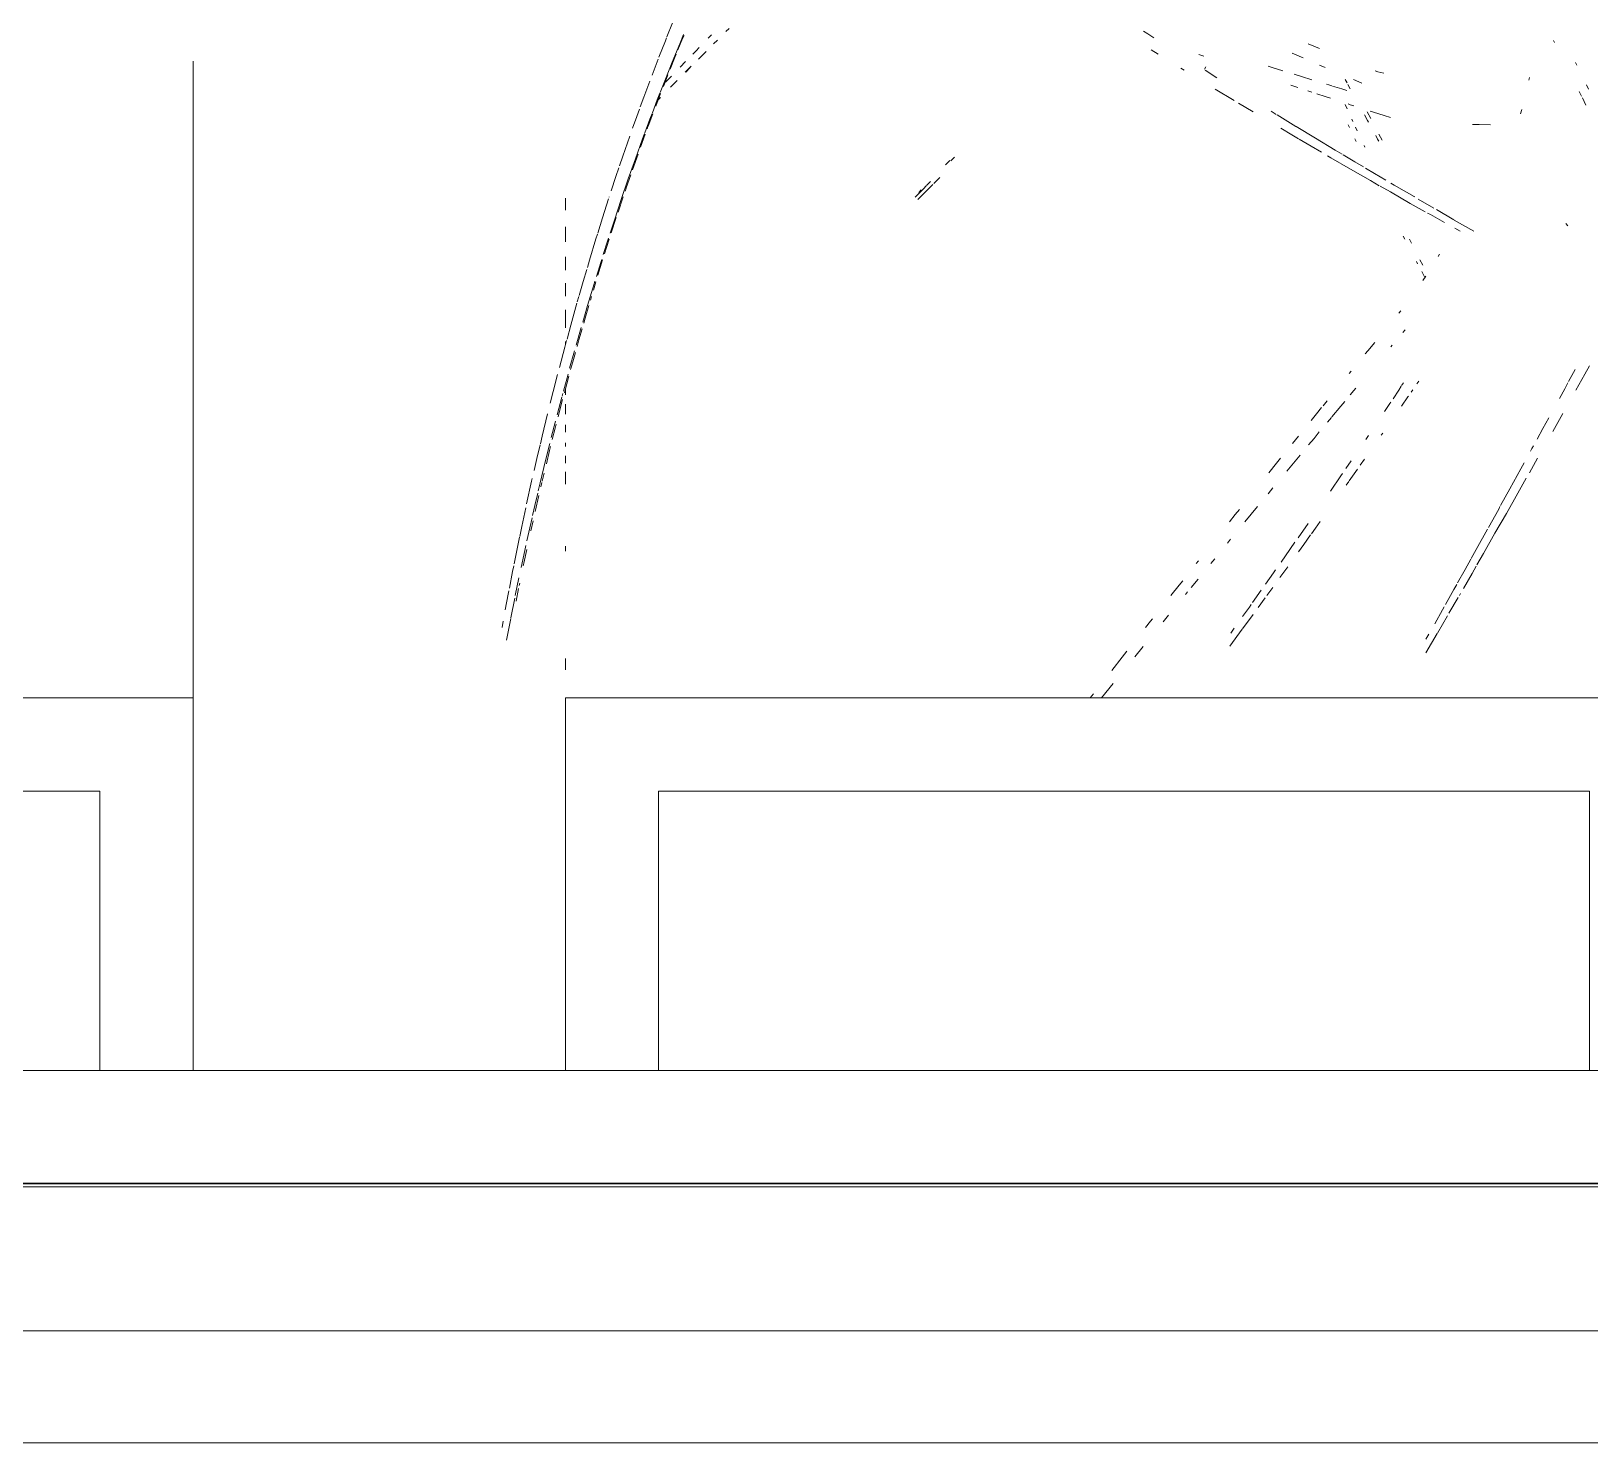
# Model space of a CAD drawing. Header units: millimetres. Extents: x -67152 to -48359, y -6192 to 21191.
# Drawn here: x -60059.5 to -59641, y 533 to 912 of the extents above; entities that cross this region are included whole.
import ezdxf

# ---------------------------------------------------------------- set-up
doc = ezdxf.new("R2010")
doc.units = ezdxf.units.MM
for name, color, linetype, lineweight in [('G-IMPT', 8, 'Continuous', 9), ('I-FURN', 30, 'Continuous', 9), ('Q-SPCQ', 91, 'Continuous', 9)]:
    doc.layers.add(name, color=color, linetype=linetype, lineweight=lineweight)

# ---------------------------------------------------------------- blocks, each defined once
blk = doc.blocks.new('2017_EN_Awning_Llaza_Complet-PRO - Frontal-3576117-Nivel 1 Oficinas')
at = {"layer": 'Q-SPCQ'}
for p, q in [((2883.92, 95.02), (-2883.92, 95.02)), ((-2883.92, 94.88), (2883.92, 94.88)), ((2883.92, 94.04), (-2883.92, 94.04)), ((-2883.92, 55.37), (2883.92, 55.37))]:
    blk.add_line(p, q, dxfattribs=at)
blk = doc.blocks.new('LR2371_Conjunto_Estar_Externo_932 - RM-palem_elek_dwg-V23-Nivel 1 Oficinas')
at = {"layer": 'G-IMPT'}
for p, q in [((-244.3, 1042.6), (-248.6, 1048)), ((-233.6, 1048), (-218.5, 1029.3)), ((-207.1, 995.2), (-220.5, 1012.3)), ((-200.7, 987.1), (-207.1, 995.2)), ((-190.4, 994.6), (-179.7, 981.3)), ((-66.9, 980.8), (-50.6, 958.6)), ((188.5, 989.4), (203.1, 964.4)), ((-1012.4, 948.4), (-1013.8, 956.3)), ((-1008.1, 973.1), (-1002.6, 944.6)), ((-169.9, 948.1), (-176.5, 956.5)), ((-61.1, 957.5), (-65.5, 963.7)), ((-36.6, 939.4), (-50.2, 958)), ((192.3, 964.9), (188.4, 971.8)), ((216.6, 941.1), (203.5, 963.7)), ((-1005.8, 912.9), (-1009.7, 933.5)), ((-997.4, 918.4), (-1002.5, 944)), ((-167.5, 945.1), (-169.9, 948.1)), ((-153.4, 949), (-146.6, 940.6)), ((-41.4, 929.9), (-50.2, 942.2)), ((210.1, 933.3), (199.8, 951.6)), ((212.1, 929.7), (210.1, 933.3)), ((218.4, 937.9), (230.2, 917.6)), ((-1005.1, 908.9), (-1005.8, 912.9)), ((-996.7, 914.8), (-992, 891.9)), ((-992.4, 905.5), (-995.7, 922.3)), ((-132.9, 901.4), (-143.4, 914.6)), ((-121.7, 910), (-124.5, 913.4)), ((-39.2, 926.7), (-41.4, 929.9)), ((-25.8, 907.8), (-37.3, 924)), ((-30, 930.4), (-21, 918)), ((-18.5, 914.6), (-17.5, 913.2)), ((-11, 904.3), (-17.5, 913.2)), ((224.7, 907.2), (213.9, 926.6)), ((231.9, 914.6), (233.4, 912)), ((-1000.2, 883.6), (-1004.4, 905.3)), ((-991.7, 901.9), (-991, 898.9)), ((-128.1, 895.5), (-132.9, 901.4)), ((-117.3, 904.6), (-108.2, 893.4)), ((-9.8, 885.2), (-20.2, 899.9)), ((228.5, 900.4), (224.7, 907.2)), ((239.4, 881), (229.6, 898.5)), ((248.4, 886), (237.1, 905.7)), ((-998.6, 876), (-1000.2, 883.6)), ((-994.3, 854.2), (-998.2, 873.8)), ((-984.4, 856.2), (-989.1, 878.4)), ((-986.3, 876.1), (-985.6, 872.6)), ((-981.8, 855), (-985.6, 872.6)), ((-107.7, 869.8), (-110.4, 873.1)), ((-86.5, 866.9), (-91.7, 873.2)), ((-7.2, 881.4), (-9.8, 885.2)), ((-1.5, 891.3), (8.5, 877.4)), ((246.9, 867.5), (239.4, 881)), ((248.4, 886), (253.7, 876.8)), ((254.8, 874.9), (263.3, 860)), ((-991.1, 839), (-994.3, 854.2)), ((-984.4, 856.2), (-983, 849.8)), ((5.5, 863.3), (-0.1, 871.3)), ((17.9, 845.6), (5.5, 863.3)), ((29.5, 848.3), (22.7, 857.8)), ((254, 854.8), (247.5, 866.5)), ((268.6, 828.6), (254, 854.8)), ((278.2, 833.9), (263.3, 860)), ((-988.2, 824.8), (-990.9, 837.9)), ((-981.6, 843.7), (-977.9, 826.9)), ((-69.8, 846.5), (-65.8, 841.6)), ((35, 821.1), (22.1, 839.7)), ((29.5, 848.3), (38.4, 836)), ((39.3, 834.7), (44.6, 827.3)), ((278.2, 833.9), (293.1, 807.9)), ((-983, 800.7), (-988.2, 824.8)), ((-974.9, 813.6), (-977.9, 826.9)), ((-976.5, 830.8), (-973.6, 817.6)), ((-59.7, 809.6), (-67.3, 819.1)), ((-47.2, 819), (-30.7, 798.9)), ((50.9, 818.5), (44.6, 827.3)), ((283.1, 802.3), (270, 826.1)), ((-975.4, 766.1), (-981.9, 795.4)), ((-971.3, 797.6), (-974.3, 810.7)), ((-971.3, 797.6), (-967.5, 781.5)), ((-966.1, 784.7), (-970.8, 805.4)), ((-54.2, 802.7), (-59.7, 809.6)), ((284.8, 799.2), (283.1, 802.3)), ((297.6, 776.1), (285.6, 797.8)), ((308, 781.8), (293.1, 807.9)), ((-966.8, 778.7), (-964.4, 768.3)), ((-963.4, 773.4), (-962.1, 767.6)), ((-10.8, 774.9), (-17.1, 782.5)), ((77.8, 759.1), (64.1, 779.1)), ((88, 766.5), (84.6, 771.3)), ((312.1, 749.9), (297.6, 776.1)), ((308, 781.8), (319, 762.3)), ((-974.6, 762.6), (-975.4, 766.1)), ((-968.6, 736.7), (-972.2, 752.2)), ((-957.3, 739), (-964.4, 768.3)), ((-961.6, 765.9), (-959.2, 755.5)), ((-6.1, 742.8), (-15.9, 755)), ((24.7, 732), (7.2, 753.1)), ((79.8, 756.2), (77.8, 759.1)), ((88.5, 765.7), (99.4, 750.4)), ((333.8, 736.2), (323.1, 755.1)), ((-964.4, 718.7), (-968.6, 736.7)), ((-957.3, 739), (-951.8, 717.2)), ((-952.1, 726.3), (-956.2, 743.4)), ((-0.8, 736.3), (-6.1, 742.8)), ((91.3, 739.4), (84.3, 749.7)), ((108.6, 737.2), (103, 745.2)), ((316.3, 742.2), (312.1, 749.9)), ((-961.7, 707.5), (-964.1, 717.4)), ((-952.1, 726.3), (-950.7, 720.8)), ((-948.5, 711.7), (-944.8, 697.2)), ((22.7, 707.3), (14.8, 716.9)), ((35.8, 718.7), (42.8, 710.3)), ((49.6, 702), (42.8, 710.3)), ((113.7, 706.4), (110.1, 711.6)), ((326.4, 723.7), (324.6, 727)), ((328.4, 720.2), (326.4, 723.7)), ((340.7, 697.6), (333.3, 711.2)), ((-954.6, 678.3), (-961.7, 707.5)), ((-944.4, 687.9), (-949.8, 709.2)), ((-943.5, 691.9), (-944.8, 697.2)), ((132.4, 703.4), (130.3, 706.3)), ((348.3, 683.7), (340.7, 697.6)), ((366.6, 678), (353.5, 701.3)), ((-942.2, 679.5), (-936.2, 656.7)), ((-937.4, 668.2), (-940.9, 682.2)), ((46.1, 678.3), (38.9, 687.2)), ((52.6, 670.3), (46.1, 678.3)), ((60.4, 689.1), (65.5, 683.1)), ((66, 682.4), (77.6, 668.5)), ((141.4, 665), (134.5, 675.3)), ((-947.3, 649.2), (-951.2, 664.5)), ((-941.6, 627.1), (-947.3, 649.2)), ((-937.4, 668.2), (-935.1, 659.8)), ((-935.9, 655.4), (-934.9, 651.8)), ((-932.8, 651.1), (-929.7, 639.4)), ((59.8, 661.4), (54.5, 668)), ((82.9, 662.2), (77.6, 668.5)), ((94.7, 648.2), (90, 653.7)), ((142.7, 663.1), (141.4, 665)), ((153, 647.5), (145.6, 658.7)), ((165, 656.3), (156.6, 668.4)), ((165, 656.3), (165.6, 655.4)), ((169, 650.4), (171.3, 647)), ((369, 645.7), (362.1, 658.4)), ((-928.1, 626.6), (-934.1, 648.9)), ((-927, 629.4), (-929.7, 639.4)), ((94.7, 648.2), (97.1, 645.2)), ((156.2, 642.6), (153, 647.5)), ((159.1, 638.2), (156.8, 641.7)), ((179, 635.8), (176.4, 639.5)), ((373.2, 638), (369, 645.7)), ((382.5, 620.8), (374.1, 636.3)), ((395.2, 626.9), (383.7, 647.5)), ((-932.2, 591.5), (-939.3, 618.2)), ((-926, 618.9), (-919.6, 596.3)), ((-921.9, 610.7), (-924.7, 620.9)), ((-921.9, 610.7), (-918.5, 598.7)), ((91.1, 623), (88.7, 625.9)), ((395.3, 626.7), (401.2, 616.1)), ((-929.9, 583), (-932.2, 591.5)), ((-911, 565.9), (-917.5, 588.9)), ((-916.3, 590.6), (-913.9, 582.2)), ((112.8, 596.5), (109.5, 600.5)), ((121.8, 585.5), (112.8, 596.5)), ((142.7, 591.2), (144.5, 589)), ((-924.4, 562.9), (-929.4, 581.1)), ((-909.8, 567.9), (-913.9, 582.2)), ((161.2, 569.2), (158.5, 572.5)), ((-916.5, 534.5), (-924.4, 562.9)), ((-908.9, 559), (-902.6, 537.4)), ((-905.8, 553.9), (-907.7, 560.4)), ((-905.8, 553.9), (-900.9, 537.3)), ((-913.9, 525.8), (-916, 532.8)), ((-894.1, 509.3), (-902.6, 537.4)), ((-898.9, 530.3), (-897.5, 525.8)), ((155.6, 544.3), (153.2, 547.2)), ((-908.4, 506.4), (-913.6, 524.5)), ((-891.7, 506.7), (-895, 517.6)), ((-894.1, 509.3), (-893, 505.9)), ((-903.7, 490.5), (-908.4, 506.4)), ((-900.1, 478.4), (-902.9, 487.8)), ((-891.1, 499.6), (-885.5, 481.4)), ((-889.1, 497.9), (-883, 478.2)), ((183, 493.3), (187.1, 501)), ((188.2, 499.2), (184.6, 504.9)), ((-891.7, 450.8), (-900.1, 478.4)), ((-884.2, 477.5), (-885.5, 481.4)), ((-876.7, 453.8), (-882.2, 471.1)), ((-874.4, 451.1), (-880.5, 470.3)), ((176.1, 480.1), (177.6, 483)), ((184.2, 485.1), (180.7, 478.2)), ((206.2, 470.7), (204.3, 473.8)), ((-889.7, 444.4), (-891.7, 450.8)), ((-876.7, 453.8), (-875.3, 449.7)), ((159, 447.2), (160.9, 451)), ((169.6, 456.3), (167, 451.1)), ((-883.1, 423.4), (-889.3, 443.3)), ((-873.2, 443.1), (-867.8, 426.5)), ((-871.8, 443), (-865.3, 423)), ((-858.8, 399.5), (-867.8, 426.5)), ((194.2, 419.2), (212.6, 429.5)), ((250.6, 440.7), (225.3, 426.2)), ((225.9, 437), (232.9, 440.9)), ((370.5, 430.8), (373, 433.9)), ((-875.3, 398.7), (-883.1, 423.4)), ((-856.3, 396.2), (-863, 416)), ((168.1, 404.5), (187.4, 415.4)), ((198.8, 410.9), (178.5, 399.1)), ((190.6, 417.1), (194.2, 419.2)), ((202, 412.7), (224.7, 425.9)), ((-874.4, 396.2), (-874.5, 396.3)), ((-865.7, 369.6), (-871.9, 388.4)), ((-858.8, 399.5), (-849.6, 372.8)), ((-853.8, 388.8), (-852.5, 384.9)), ((-465.8, 385.9), (-476.1, 396.4)), ((-473, 399.5), (-462.6, 389.1)), ((-468.3, 386.9), (-471.6, 390.3)), ((-461.5, 381.4), (-465.8, 385.9)), ((-453.4, 379.9), (-462.6, 389.1)), ((128.8, 382), (142.1, 389.7)), ((142.1, 389.7), (168.1, 404.5)), ((147.1, 380.7), (172.9, 395.8)), ((173.5, 396.2), (172.9, 395.8)), ((-861.9, 358.2), (-865.7, 369.6)), ((-852.3, 384.2), (-846.5, 367.6)), ((-840.3, 346.5), (-849.6, 372.8)), ((-456.2, 376), (-460.9, 380.8)), ((-452.1, 378.6), (-444.2, 370.7)), ((90.4, 360), (116.2, 374.9)), ((109.7, 358.7), (121.4, 365.6)), ((116.2, 374.9), (127.7, 381.5)), ((136.1, 374.3), (121.4, 365.6)), ((147.1, 380.7), (142.7, 378.1)), ((-856.8, 343.2), (-861, 355.6)), ((-836.9, 340.3), (-844.2, 360.9)), ((-840.3, 346.5), (-831, 320.6)), ((-431.1, 348.7), (-436.9, 354.6)), ((-425.2, 344.5), (-429.7, 349)), ((60.3, 342.5), (64.7, 345.1)), ((64.7, 345.1), (90.4, 360)), ((95.8, 350.4), (80.9, 341.5)), ((95.8, 350.4), (107.2, 357.2)), ((-847.8, 317.1), (-856.8, 343.2)), ((-833.7, 331.4), (-827.6, 314.5)), ((23.6, 321), (39.2, 330.2)), ((39.2, 330.2), (52.6, 338.1)), ((44.9, 319.9), (70.3, 335.2)), ((79.4, 340.6), (70.3, 335.2)), ((107.9, 329.4), (108.8, 331.4)), ((-838.7, 291.5), (-844.1, 306.8)), ((-828.4, 313.7), (-831, 320.6)), ((-821.5, 295), (-828.1, 312.9)), ((-824, 304.7), (-825.1, 307.7)), ((-5.3, 289.4), (19.1, 304.3)), ((-0.5, 306.8), (13.8, 315.3)), ((13.8, 315.3), (22.4, 320.4)), ((44.9, 319.9), (19.7, 304.7)), ((87.2, 302.5), (88.8, 306)), ((95.7, 320.4), (97.6, 324.2)), ((96.6, 305.2), (99, 310.3)), ((123.1, 316.4), (125.5, 320.8)), ((125.5, 320.8), (127.1, 323.8)), ((127.3, 314.5), (129.5, 318.6)), ((131.4, 322.1), (129.5, 318.6)), ((-835.2, 281.9), (-838.7, 291.5)), ((-817.9, 288.2), (-823.7, 304)), ((-821.5, 295), (-818.6, 287.5)), ((-818.3, 286.7), (-811.9, 269.8)), ((-55.3, 274.2), (-36.4, 285.5)), ((-6.3, 288.8), (-13.1, 284.7)), ((93.4, 298.2), (91.9, 294.9)), ((108.3, 289.2), (112.2, 296.5)), ((112.1, 285.6), (116.5, 294.1)), ((112.2, 296.5), (113.6, 299)), ((120, 285.8), (116, 284.5)), ((120, 285.8), (133.9, 290.3)), ((142.1, 292.9), (133.9, 290.3)), ((257.5, 301.9), (249.2, 301.7)), ((272.5, 302.2), (257.5, 301.9)), ((313.2, 282.3), (311.5, 288.1)), ((-829.5, 266.2), (-834.1, 279)), ((-821.8, 245.6), (-829.5, 266.2)), ((-814, 278.2), (-807.7, 261.6)), ((-808.5, 261), (-811.9, 269.8)), ((-810.8, 269.9), (-807.6, 266.6)), ((-85.7, 255.9), (-61.1, 270.7)), ((57.2, 265.4), (46.3, 261.8)), ((57.2, 265.4), (64.4, 267.7)), ((83.2, 276), (85.8, 281.7)), ((89.9, 276.1), (87.2, 275.2)), ((89.9, 276.1), (94.4, 277.5)), ((387.8, 259.1), (390.8, 265)), ((392, 267.4), (396.7, 276.7)), ((-802.3, 245.1), (-808.2, 260.3)), ((-798.2, 237.3), (-804, 252.3)), ((-802.3, 245.1), (-792.5, 220.8)), ((-793.4, 238.9), (-801, 246.7)), ((-786.2, 244.8), (-794.7, 253.4)), ((21.5, 253.6), (12.8, 250.8)), ((40, 243.8), (26.4, 239.6)), ((34.7, 258), (39.8, 259.7)), ((62, 250.5), (59, 249.6)), ((65.9, 251.7), (62, 250.5)), ((78.9, 255.6), (66.7, 251.9)), ((85.4, 257.6), (78.9, 255.6)), ((83.3, 243.3), (85.8, 247.9)), ((86.8, 249.9), (89.8, 255.4)), ((104.8, 248), (94.1, 243.4)), ((322.5, 244.4), (323.3, 240.7)), ((397.4, 250.3), (400.2, 256)), ((-810.8, 217.1), (-818.7, 237.6)), ((-795.1, 229.7), (-788.6, 213.5)), ((-775.2, 220.1), (-782.3, 227.4)), ((-775.6, 234), (-767.6, 226)), ((-768.9, 227.8), (-774.8, 233.8)), ((-130.4, 228.6), (-126.1, 231.3)), ((-98.1, 227), (-99.8, 229.9)), ((-99, 231.4), (-83.5, 241.1)), ((-11.8, 227.8), (-16.8, 226.2)), ((2.3, 232.2), (-11.8, 227.8)), ((26.4, 239.6), (16.8, 236.6)), ((57.2, 227.8), (50.1, 224.7)), ((125.9, 233.2), (122.4, 231.9)), ((133.5, 235.3), (125.9, 233.2)), ((385, 224.9), (383.2, 221.2)), ((-801.4, 193.2), (-809.7, 214.1)), ((-782.7, 197), (-792.5, 220.8)), ((-787.3, 210.5), (-788.6, 213.5)), ((-778.9, 190.1), (-785, 204.8)), ((-761.5, 206), (-765.6, 210.2)), ((-757.4, 201.8), (-761.5, 206)), ((-758.4, 216.8), (-754.5, 212.9)), ((-748.4, 206.8), (-754.5, 212.9)), ((-169.1, 204.7), (-160, 210.4)), ((-100.7, 213), (-107.1, 210.9)), ((23.5, 212.9), (14.2, 208.9)), ((23.5, 212.9), (28.5, 215.2)), ((50.1, 203.2), (35.2, 196.9)), ((-799.8, 189.3), (-801.4, 193.2)), ((-791.9, 169.7), (-799.3, 188)), ((-782.7, 197), (-777.6, 184.8)), ((-778.9, 190.1), (-777.1, 185.9)), ((-741.4, 185.4), (-745.5, 189.5)), ((-733.6, 192.1), (-738.7, 197.1)), ((-179.1, 180.5), (-173.7, 184)), ((-165.5, 189.2), (-173.7, 184)), ((354.3, 192.5), (355.8, 195.4)), ((-722.5, 181.1), (-718.5, 177.1))]:
    blk.add_line(p, q, dxfattribs=at)
blk = doc.blocks.new('LR2371_Conjunto_Estar_Externo_932 - LR2371_Conjunto_Estar_Externo_932-V25-Nivel 1 Oficinas')
at = {"layer": 'I-FURN'}
for p, q in [((0, 100), (2700, 100)), ((2700, 0), (0, 0)), ((475, 0), (475, -75)), ((500, -100), (500, 0)), ((600, 0), (600, -100)), ((625, -75), (625, 0)), ((225, -75), (225, 0)), ((475, -75), (225, -75)), ((774.93, -75), (625, -75)), ((200, -100), (500, -100)), ((600, -270.94), (600, -100)), ((600, -100), (900, -100)), ((500, -107.56), (500, -110.54)), ((500, -139.39), (500, -140.75)), ((500, -157.38), (500, -160.7)), ((500, -163.04), (500, -164.99)), ((500, -167.46), (500, -168.51)), ((500, -171.32), (500, -173.27)), ((500, -176.19), (500, -178.85)), ((500, -181.39), (500, -183.01)), ((500, -194.83), (500, -195.71)), ((500, -199.4), (500, -204.2)), ((500, -207.82), (500, -211.39)), ((500, -214.87), (500, -218.4)), ((500, -222.44), (500, -226.47)), ((500, -230.98), (500, -234.21))]:
    blk.add_line(p, q, dxfattribs=at)
at = {"extrusion": (0, 0, -1), "xscale": 0.2063269555025896, "yscale": 0.2063269555025896, "zscale": -0.2063269555025896}
blk.add_blockref('LR2371_Conjunto_Estar_Externo_932 - RM-palem_elek_dwg-V23-Nivel 1 Oficinas', (-307.83, -316.24), dxfattribs=at)

msp = doc.modelspace()

# ---------------------------------------------------------------- block references
at = {"layer": 'I-FURN', "rotation": 180}
msp.add_blockref('LR2371_Conjunto_Estar_Externo_932 - LR2371_Conjunto_Estar_Externo_932-V25-Nivel 1 Oficinas', (-59416.06, 633.03), dxfattribs=at)
at = {"layer": 'Q-SPCQ'}
msp.add_blockref('2017_EN_Awning_Llaza_Complet-PRO - Frontal-3576117-Nivel 1 Oficinas', (-59379.85, 507.7), dxfattribs=at)

doc.saveas('drawing.dxf')
